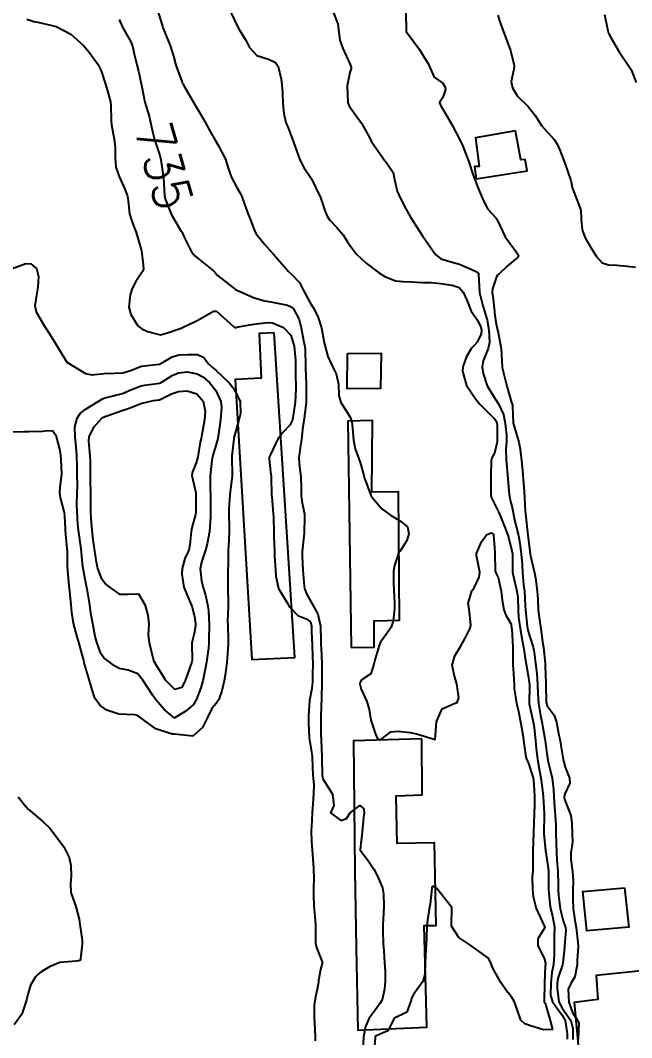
# Model space of a CAD drawing. Header units: metres. Extents: x 292545 to 299085, y 7450245 to 7463078.
# Drawn here: x 298583 to 298648.7, y 7450868.1 to 7450977.2 of the extents above; entities that cross this region are included whole.
import ezdxf
from ezdxf.enums import TextEntityAlignment as Align

# ---------------------------------------------------------------- set-up
doc = ezdxf.new("R2010")
doc.units = ezdxf.units.M
for name, color, linetype in [('Cotas', 45, 'Continuous'), ('Curvas de Nivel 1m', 11, 'Continuous'), ('Curvas de Nivel 5m', 15, 'Continuous'), ('Edificações', 30, 'Continuous')]:
    doc.layers.add(name, color=color, linetype=linetype)
doc.styles.add('Style-STANDARD', font='STANDARD.shx')

msp = doc.modelspace()

# ---------------------------------------------------------------- linework, layer by layer
at = {"layer": 'Curvas de Nivel 1m', "flags": 128}
for points, elevation in [([(298597.72, 7450978.45), (298598.3, 7450976.62), (298598.35, 7450976.44), (298598.47, 7450976.12), (298599.17, 7450974.43), (298599.48, 7450973.38), (298599.74, 7450972.43), (298600.4, 7450970.6), (298600.46, 7450970.47), (298600.49, 7450970.42), (298600.63, 7450970.18), (298601.65, 7450968.4), (298601.92, 7450967.95), (298602.36, 7450967.25), (298602.83, 7450966.39), (298603.42, 7450965.3), (298603.96, 7450964.37), (298604.32, 7450963.78), (298605.06, 7450962.36), (298605.39, 7450961.27), (298605.7, 7450960.36), (298606.27, 7450959.31), (298606.64, 7450958.71), (298606.8, 7450958.34), (298607.09, 7450957.5), (298607.54, 7450956.33), (298607.73, 7450955.83), (298608.22, 7450954.58), (298608.35, 7450954.32), (298609.26, 7450953.24), (298610.08, 7450952.3), (298610.18, 7450952.18), (298611.84, 7450950.28), (298612.16, 7450950), (298613.01, 7450949.12), (298613.45, 7450948.26), (298614.12, 7450947.01), (298614.58, 7450946.25), (298615, 7450945.35), (298615.37, 7450944.24), (298615.67, 7450942.63), (298615.75, 7450942.23), (298616.05, 7450941.17), (298616.47, 7450940.23), (298616.93, 7450939.33), (298617.2, 7450938.22), (298617.23, 7450936.99), (298617.45, 7450936.22), (298617.98, 7450935.41), (298618.45, 7450934.67), (298618.62, 7450934.2), (298618.71, 7450933.45), (298618.8, 7450932.2), (298619, 7450931.26), (298619.39, 7450930.19), (298619.53, 7450929.79), (298619.91, 7450928.41), (298619.95, 7450928.18), (298619.97, 7450928.11), (298620.71, 7450926.17), (298621.86, 7450924.84), (298622.77, 7450924.15), (298623.85, 7450923.49), (298624.59, 7450922.88), (298624.74, 7450922.13), (298624.53, 7450921.42), (298623.81, 7450920.29), (298623.73, 7450920.21), (298623.68, 7450920.14), (298623.2, 7450918.74), (298623.1, 7450918.15), (298623.1, 7450916.81), (298623.14, 7450916.15), (298623.2, 7450914.69), (298623.2, 7450914.15), (298623.07, 7450912.79), (298622.83, 7450912.15), (298622.38, 7450911.47), (298621.69, 7450910.54), (298621.6, 7450910.25), (298621.57, 7450910.16), (298621.12, 7450908.72), (298620.99, 7450908.17), (298620.68, 7450907.14), (298619.64, 7450906.45), (298619.51, 7450906.18), (298619.5, 7450906.05), (298619.63, 7450905.48), (298620.24, 7450904.17), (298620.47, 7450903.3), (298620.65, 7450902.17), (298621.21, 7450900.53), (298621.41, 7450900.16), (298621.56, 7450900.06), (298621.68, 7450900.04), (298621.85, 7450900.16), (298622.8, 7450900.92), (298623.58, 7450900.98), (298624.87, 7450900.82), (298625.57, 7450900.69), (298627.56, 7450900.09), (298627.72, 7450901.96), (298627.74, 7450902.09), (298628.31, 7450903.38), (298629.61, 7450903.96), (298629.95, 7450904.06), (298630.1, 7450904.54), (298629.88, 7450906.07), (298629.64, 7450906.86), (298629.41, 7450908.07), (298629.67, 7450909.05), (298630.29, 7450910.05), (298630.79, 7450910.96), (298631.32, 7450912.04), (298631.39, 7450912.37), (298631.23, 7450914.05), (298631.12, 7450914.66), (298631.51, 7450916.04), (298631.62, 7450916.18), (298631.76, 7450916.37), (298632.3, 7450917.51), (298632.37, 7450918.03), (298632.01, 7450919.83), (298632.01, 7450920.04), (298632.56, 7450921.29), (298633.09, 7450922.03), (298633.59, 7450922.25), (298633.82, 7450922.09), (298633.85, 7450922.02), (298633.97, 7450920.18), (298633.98, 7450920.02), (298634, 7450918.23), (298634.05, 7450918.02), (298634.33, 7450917.46), (298634.66, 7450916.01), (298634.77, 7450915.03), (298634.95, 7450914), (298635.16, 7450913.43), (298635.72, 7450912.45), (298635.78, 7450911.99), (298635.79, 7450911.91), (298635.91, 7450909.99), (298635.92, 7450909.75), (298635.92, 7450907.99), (298635.94, 7450907.71), (298636.04, 7450905.99), (298636.07, 7450905.54), (298636.31, 7450903.98), (298636.51, 7450903.07), (298636.75, 7450901.98), (298636.97, 7450900.58), (298637.05, 7450899.98), (298637.3, 7450898.22), (298637.38, 7450897.97), (298637.54, 7450897.6), (298638.08, 7450895.96), (298638.18, 7450895.29), (298638.22, 7450893.96), (298638.23, 7450893.21), (298638.21, 7450891.96), (298638.17, 7450891.25), (298638.14, 7450889.96), (298638.11, 7450889.28), (298638.04, 7450887.96), (298638.05, 7450887.33), (298638.04, 7450885.96), (298638, 7450885.35), (298638.03, 7450883.96), (298638.11, 7450883.22), (298638.4, 7450881.96), (298639.32, 7450880.01), (298639.33, 7450879.95), (298639.32, 7450879.83), (298638.58, 7450878.69), (298638.6, 7450877.96), (298639.29, 7450876.61), (298639.41, 7450876.07), (298639.4, 7450875.95), (298639.39, 7450875.84), (298639.31, 7450873.95), (298639.26, 7450871.98), (298639.27, 7450871.95), (298639.38, 7450871.8), (298639.92, 7450869.94), (298640.16, 7450868.98), (298639.2, 7450868.93), (298637.81, 7450869.36), (298637.21, 7450869.57), (298636.76, 7450869.98), (298636.36, 7450871.12), (298636.07, 7450871.99), (298635.74, 7450872.5), (298635.24, 7450873.1), (298634.62, 7450874.01), (298633.8, 7450875.49), (298633.57, 7450876.02), (298633.29, 7450876.63), (298631.3, 7450878.04), (298630.1, 7450878.84), (298629.32, 7450880.07), (298629.35, 7450882.07), (298627.74, 7450884.09), (298627.38, 7450884.36), (298627.23, 7450884.24), (298627.21, 7450884.09), (298627.03, 7450882.42), (298626.98, 7450882.09), (298626.74, 7450880.68), (298626.68, 7450880.1), (298626.64, 7450878.76), (298626.61, 7450878.1), (298626.52, 7450876.87), (298626.48, 7450876.1), (298626.46, 7450874.9), (298626.23, 7450874.11), (298625.24, 7450872.71), (298625.03, 7450872.33), (298624.98, 7450872.12), (298624.52, 7450870.83), (298623.21, 7450870.19), (298623.18, 7450870.17), (298623.17, 7450870.14), (298622.5, 7450868.84), (298621.18, 7450868.26), (298621.13, 7450868.21), (298621.12, 7450868.16), (298621.12, 7450868.1), (298621, 7450866.16)], 734), ([(298605.48, 7450978.36), (298606.47, 7450976.35), (298607.24, 7450975.11), (298607.64, 7450974.33), (298608.44, 7450973.45), (298609.68, 7450973.06), (298610.43, 7450972.72), (298610.7, 7450972.3), (298611.04, 7450970.92), (298611.12, 7450970.29), (298611.18, 7450969.5), (298611.22, 7450968.29), (298611.31, 7450967.23), (298611.55, 7450966.28), (298611.78, 7450965.72), (298612.33, 7450964.28), (298613.06, 7450962.27), (298613.47, 7450961.44), (298614.28, 7450960.25), (298615.27, 7450958.24), (298615.75, 7450956.73), (298615.96, 7450956.23), (298616.23, 7450955.83), (298617.03, 7450955.03), (298617.68, 7450954.21), (298618.2, 7450953.39), (298619.1, 7450952.19), (298620.17, 7450951.19), (298621.5, 7450950.17), (298622.16, 7450949.74), (298623.31, 7450949.3), (298624.15, 7450949.23), (298625.09, 7450949.18), (298626.15, 7450949.1), (298627.15, 7450949.1), (298628.15, 7450949.01), (298629.41, 7450948.81), (298630.14, 7450948.56), (298630.58, 7450948.06), (298630.96, 7450947.22), (298631.44, 7450946.05), (298632.1, 7450945.07), (298632.45, 7450944.39), (298632.53, 7450944.03), (298632.51, 7450943.61), (298632.07, 7450942.71), (298631.75, 7450942.36), (298631.48, 7450942.05), (298630.93, 7450941.17), (298630.53, 7450940.06), (298630.5, 7450939.59), (298630.94, 7450938.05), (298632, 7450936.47), (298632.4, 7450936.04), (298633.98, 7450934.46), (298634.15, 7450934.19), (298634.19, 7450934.02), (298634.21, 7450933.77), (298634.22, 7450932.02), (298633.93, 7450930.8), (298633.65, 7450930.29), (298633.57, 7450930.02), (298633.56, 7450928.37), (298633.56, 7450928.02), (298633.55, 7450926.35), (298633.63, 7450926.02), (298633.87, 7450925.52), (298634.37, 7450924.52), (298634.57, 7450924.01), (298635.09, 7450922.74), (298635.37, 7450922), (298635.47, 7450921.64), (298635.81, 7450920.33), (298635.87, 7450919.99), (298635.87, 7450919.92), (298635.88, 7450917.99), (298635.9, 7450917.87), (298636.35, 7450915.98), (298636.43, 7450915.3), (298636.48, 7450913.98), (298636.53, 7450913.17), (298636.69, 7450911.98), (298636.92, 7450910.75), (298637.06, 7450909.98), (298637.31, 7450908.33), (298637.37, 7450907.97), (298637.64, 7450906.45), (298637.71, 7450905.97), (298637.71, 7450905.89), (298637.66, 7450903.97), (298637.66, 7450903.92), (298638.09, 7450901.97), (298638.19, 7450901.36), (298638.35, 7450899.96), (298638.43, 7450899.08), (298638.55, 7450897.96), (298638.77, 7450896.71), (298638.92, 7450895.96), (298639.13, 7450894.32), (298639.16, 7450893.95), (298639.29, 7450892.14), (298639.29, 7450891.95), (298639.23, 7450890.17), (298639.24, 7450889.95), (298639.42, 7450888.13), (298639.44, 7450887.97), (298639.45, 7450887.95), (298639.72, 7450886.26), (298639.75, 7450885.94), (298639.75, 7450885.59), (298639.75, 7450883.94), (298639.88, 7450882.46), (298639.97, 7450881.94), (298640.17, 7450881.11), (298640.37, 7450879.93), (298640.36, 7450878.98), (298640.33, 7450877.93), (298640.36, 7450877), (298640.27, 7450875.94), (298640.11, 7450875.1), (298639.99, 7450873.94), (298639.97, 7450872.66), (298640.18, 7450871.94), (298641.21, 7450870.49), (298641.53, 7450869.93), (298641.76, 7450868.49), (298641.76, 7450867.92)], 733), ([(298616.58, 7450978.23), (298617.13, 7450976.87), (298617.21, 7450976.22), (298617.35, 7450975.11), (298617.65, 7450974.21), (298618.43, 7450972.51), (298618.54, 7450972.2), (298618.55, 7450972.07), (298618.42, 7450971.64), (298618.14, 7450970.2), (298618.21, 7450968.37), (298618.25, 7450968.2), (298618.29, 7450968.12), (298618.37, 7450967.99), (298619.68, 7450966.19), (298620.34, 7450964.99), (298620.79, 7450964.18), (298621.87, 7450962.6), (298622.17, 7450962.16), (298622.3, 7450962.01), (298623.05, 7450960.91), (298623.19, 7450960.15), (298623.49, 7450958.91), (298623.84, 7450958.14), (298623.98, 7450957.87), (298624.25, 7450957.34), (298624.91, 7450956.12), (298626.21, 7450954.11), (298627.59, 7450952.1), (298628.18, 7450951.66), (298629.41, 7450951.3), (298630.17, 7450951.09), (298631.89, 7450950.31), (298632.16, 7450950.18), (298632.23, 7450950.1), (298632.22, 7450950.04), (298632.21, 7450949.99), (298632.33, 7450948.04), (298632.7, 7450946.61), (298632.88, 7450946.03), (298633.15, 7450945.07), (298633.35, 7450944.02), (298633.4, 7450942.69), (298633.26, 7450942.02), (298632.73, 7450940.71), (298632.62, 7450940.03), (298632.72, 7450939.35), (298633.17, 7450938.03), (298634, 7450936.63), (298634.41, 7450936.01), (298634.92, 7450934.94), (298635.1, 7450934), (298635.24, 7450932.72), (298635.23, 7450932), (298635.16, 7450931.22), (298635.19, 7450930), (298635.26, 7450929.34), (298635.39, 7450928), (298635.52, 7450926.36), (298635.57, 7450925.99), (298635.63, 7450925.75), (298635.86, 7450924.83), (298636.03, 7450923.99), (298636.07, 7450923.76), (298636.51, 7450921.98), (298636.66, 7450921.13), (298636.81, 7450919.98), (298636.91, 7450918.86), (298636.95, 7450917.98), (298637.07, 7450916.67), (298637.16, 7450915.98), (298637.25, 7450914.46), (298637.28, 7450913.97), (298637.44, 7450912.25), (298637.49, 7450911.97), (298637.7, 7450911.2), (298638.09, 7450909.97), (298638.19, 7450909.45), (298638.38, 7450907.96), (298638.47, 7450907.15), (298638.56, 7450905.96), (298638.6, 7450904.99), (298638.66, 7450903.96), (298638.89, 7450902.67), (298639.04, 7450901.96), (298639.36, 7450900.16), (298639.39, 7450899.95), (298639.55, 7450898.57), (298639.63, 7450898.03), (298639.65, 7450897.95), (298639.68, 7450897.81), (298640.13, 7450895.94), (298640.29, 7450894.73), (298640.3, 7450893.94), (298640.37, 7450892.82), (298640.47, 7450891.94), (298640.51, 7450890.88), (298640.53, 7450889.93), (298640.55, 7450889.05), (298640.58, 7450887.93), (298640.64, 7450887.15), (298640.75, 7450885.93), (298640.77, 7450884.54), (298640.78, 7450883.93), (298640.81, 7450883.37), (298640.99, 7450881.93), (298641.33, 7450880.61), (298641.56, 7450879.92), (298641.59, 7450879.64), (298641.45, 7450877.92), (298641.44, 7450877.78), (298641.28, 7450876.07), (298641.25, 7450875.92), (298640.75, 7450874.44), (298640.67, 7450873.93), (298640.67, 7450873.35), (298640.86, 7450871.93), (298641.22, 7450871.27), (298642.14, 7450869.92), (298642.36, 7450869.07), (298642.35, 7450867.91)], 732), ([(298624.44, 7450978.08), (298624.45, 7450976.13), (298624.47, 7450976.04), (298625.89, 7450974.12), (298626.43, 7450973.22), (298626.84, 7450972.52), (298627.03, 7450972.1), (298627.47, 7450971.15), (298628.41, 7450970.48), (298628.64, 7450970.08), (298628.67, 7450969.81), (298628.39, 7450968.97), (298628.05, 7450968.41), (298628.17, 7450968.08), (298628.25, 7450967.96), (298628.37, 7450967.78), (298629.36, 7450966.07), (298630.33, 7450964.21), (298630.41, 7450964.06), (298630.46, 7450963.93), (298631.17, 7450962.05), (298631.6, 7450960.73), (298631.85, 7450960.04), (298632.27, 7450959.07), (298632.68, 7450958.03), (298633.21, 7450956.99), (298634.12, 7450956.01), (298634.17, 7450955.95), (298634.23, 7450955.82), (298635.08, 7450954), (298636.19, 7450952.51), (298636.56, 7450951.99), (298636.41, 7450951.76), (298636.18, 7450951.6), (298635.31, 7450950.86), (298634.41, 7450950.01), (298634.28, 7450949.89), (298634.16, 7450949.71), (298633.71, 7450948.44), (298633.7, 7450948.02), (298633.75, 7450947.64), (298633.93, 7450946.01), (298633.95, 7450945.85), (298634.1, 7450944.86), (298634.27, 7450944.01), (298634.33, 7450943.76), (298634.66, 7450942), (298634.73, 7450940.69), (298634.78, 7450940.01), (298635.02, 7450938.99), (298635.27, 7450938), (298635.76, 7450936.23), (298635.86, 7450935.99), (298635.89, 7450935.89), (298635.96, 7450933.99), (298635.97, 7450933.9), (298636.54, 7450931.98), (298636.68, 7450931.24), (298636.85, 7450929.98), (298636.95, 7450928.94), (298637.03, 7450927.98), (298637.13, 7450926.73), (298637.17, 7450925.98), (298637.23, 7450924.61), (298637.29, 7450923.98), (298637.49, 7450922.31), (298637.53, 7450921.97), (298637.77, 7450920), (298637.78, 7450919.97), (298637.8, 7450919.77), (298638.23, 7450917.97), (298638.33, 7450917.41), (298638.52, 7450915.96), (298638.58, 7450915.13), (298638.64, 7450913.96), (298638.77, 7450912.91), (298638.91, 7450911.96), (298639.1, 7450910.55), (298639.19, 7450909.95), (298639.37, 7450908.25), (298639.39, 7450907.95), (298639.45, 7450906.14), (298639.46, 7450905.95), (298639.5, 7450904.06), (298639.51, 7450903.95), (298639.61, 7450903.68), (298640.36, 7450902.7), (298640.61, 7450901.93), (298640.8, 7450900.71), (298640.99, 7450899.93), (298641.08, 7450899.45), (298641.32, 7450897.92), (298641.53, 7450897.13), (298641.99, 7450895.92), (298642.03, 7450895.39), (298641.5, 7450894.25), (298641.42, 7450893.92), (298641.42, 7450893.85), (298641.49, 7450893.57), (298642.14, 7450891.91), (298642.25, 7450891.12), (298642.29, 7450889.91), (298642.3, 7450889.05), (298642.14, 7450887.91), (298642.14, 7450887.19), (298642.32, 7450885.91), (298642.37, 7450884.93), (298642.35, 7450883.91), (298642.35, 7450882.92), (298642.4, 7450881.91), (298642.56, 7450880.68), (298642.71, 7450879.91), (298642.9, 7450878.31), (298642.91, 7450877.9), (298642.83, 7450876.37), (298642.81, 7450875.9), (298642.55, 7450874.62), (298642.12, 7450873.91), (298641.86, 7450873.3), (298641.91, 7450871.91), (298642.32, 7450870.8), (298642.9, 7450869.9), (298642.98, 7450869.68), (298642.94, 7450867.9)], 731), ([(298583.73, 7450977.36), (298584.48, 7450977.12), (298584.9, 7450977.03), (298586.47, 7450976.7), (298586.87, 7450976.58), (298588.46, 7450975.75), (298589.83, 7450974.55), (298590.44, 7450973.81), (298591.36, 7450972.53), (298591.72, 7450971.82), (298592.16, 7450970.51), (298592.39, 7450969.69), (298592.7, 7450968.51), (298592.76, 7450968.11), (298592.79, 7450966.51), (298592.83, 7450966.02), (298593.12, 7450964.5), (298593.23, 7450963.59), (298593.22, 7450962.5), (298593.29, 7450961.5), (298593.63, 7450960.5), (298594.27, 7450959.11), (298594.51, 7450958.49), (298594.57, 7450958.18), (298594.77, 7450956.48), (298595.01, 7450955.7), (298595.48, 7450954.48), (298596.01, 7450952.65), (298596.05, 7450952.47), (298596.17, 7450951.37), (298596.25, 7450950.55), (298596.24, 7450950.47), (298596.16, 7450950.29), (298595.42, 7450949.21), (298595.05, 7450948.48), (298594.82, 7450947.79), (298594.68, 7450946.48), (298594.9, 7450945.69), (298595.66, 7450944.47), (298596.09, 7450944.14), (298596.7, 7450943.84), (298598.08, 7450943.5), (298598.82, 7450943.7), (298600.09, 7450944.15), (298600.3, 7450944.21), (298600.74, 7450944.41), (298601.66, 7450944.84), (298602.1, 7450945.08), (298603.77, 7450946.04), (298604.11, 7450946.03), (298605.97, 7450944.35), (298606.09, 7450944.26), (298606.17, 7450944.27), (298606.42, 7450944.35), (298608.1, 7450944.64), (298609.58, 7450944.83), (298610.1, 7450944.77), (298611.29, 7450944.29), (298612.08, 7450943.47), (298612.44, 7450942.27), (298612.56, 7450940.78), (298612.57, 7450940.27), (298612.59, 7450938.83), (298612.61, 7450938.27), (298612.62, 7450937.67), (298612.55, 7450936.27), (298612.29, 7450934.59), (298612.21, 7450934.28), (298611.97, 7450933.82), (298611.23, 7450933.02), (298610.67, 7450932.29), (298610.43, 7450931.81), (298609.93, 7450930.72), (298609.79, 7450930.43), (298609.75, 7450930.3), (298609.75, 7450930.14), (298609.91, 7450928.81), (298609.96, 7450928.3), (298609.97, 7450928.23), (298610.01, 7450926.3), (298610.02, 7450926.15), (298610.18, 7450924.3), (298610.2, 7450923.95), (298610.25, 7450922.3), (298610.26, 7450921.87), (298610.31, 7450920.29), (298610.34, 7450919.75), (298610.44, 7450918.29), (298610.46, 7450917.6), (298610.75, 7450916.29), (298611.74, 7450914.63), (298611.87, 7450914.42), (298611.96, 7450914.28), (298612.84, 7450913.37), (298613.72, 7450913.03), (298614.17, 7450912.71), (298614.29, 7450912.25), (298614.31, 7450911.65), (298614.37, 7450910.25), (298614.42, 7450909), (298614.43, 7450908.25), (298614.42, 7450907.02), (298614.41, 7450906.25), (298614.34, 7450905.55), (298614.07, 7450904.25), (298613.97, 7450902.62), (298613.97, 7450902.25), (298613.96, 7450901.88), (298614.03, 7450900.25), (298614.26, 7450898.96), (298614.36, 7450898.25), (298614.4, 7450897.11), (298614.45, 7450896.25), (298614.53, 7450895.22), (298614.52, 7450894.24), (298614.43, 7450893.19), (298614.37, 7450892.25), (298614.32, 7450891.38), (298614.27, 7450890.25), (298614.31, 7450889.13), (298614.38, 7450888.25), (298614.44, 7450887.27), (298614.52, 7450886.24), (298614.55, 7450885.08), (298614.51, 7450884.24), (298614.5, 7450883.38), (298614.55, 7450882.24), (298614.61, 7450881.51), (298614.72, 7450880.24), (298614.71, 7450878.84), (298614.73, 7450878.24), (298614.83, 7450877.77), (298615.29, 7450876.57), (298615.43, 7450876.23), (298615.45, 7450876.06), (298615.27, 7450875.4), (298615.08, 7450874.41), (298615.06, 7450874.23), (298615.04, 7450874.02), (298614.68, 7450872.24), (298614.58, 7450871.59), (298614.58, 7450870.24), (298614.63, 7450869.66), (298614.68, 7450868.24), (298614.69, 7450867.75)], 736), ([(298645.76, 7450977.88), (298646.07, 7450976.28), (298646.19, 7450975.87), (298646.46, 7450975.34), (298647.33, 7450973.86), (298648.43, 7450972.22), (298648.58, 7450972), (298648.65, 7450971.85), (298649.14, 7450970.57)], 729), ([(298582.16, 7450950.63), (298583.63, 7450951.16), (298584.17, 7450951.12), (298584.76, 7450950.6), (298584.99, 7450949.77), (298584.9, 7450948.6), (298584.79, 7450947.95), (298584.58, 7450946.61), (298584.75, 7450945.96), (298585.52, 7450944.6), (298586.08, 7450943.7), (298586.52, 7450943.03), (298586.8, 7450942.58), (298588.04, 7450940.56), (298590.03, 7450939.36), (298590.71, 7450939.21), (298592.03, 7450939.34), (298593.14, 7450939.39), (298594.03, 7450939.41), (298594.85, 7450939.67), (298596.04, 7450940.13), (298597.95, 7450940.35), (298598.04, 7450940.36), (298598.09, 7450940.39), (298598.18, 7450940.44), (298599.34, 7450941.14), (298600.05, 7450941.35), (298601.07, 7450941.39), (298602.05, 7450941.37), (298602.73, 7450941.07), (298603.25, 7450940.38), (298603.65, 7450939.99), (298604.04, 7450939.69), (298605.47, 7450938.36), (298606.01, 7450937.68), (298606.64, 7450936.34), (298606.68, 7450935.04), (298606.51, 7450934.34), (298605.95, 7450932.46), (298605.94, 7450932.37), (298605.94, 7450932.35), (298605.75, 7450930.53), (298605.74, 7450930.35), (298605.78, 7450928.48), (298605.77, 7450928.35), (298605.55, 7450926.68), (298605.52, 7450926.35), (298605.43, 7450924.78), (298605.42, 7450924.35), (298605.46, 7450922.73), (298605.46, 7450922.35), (298605.37, 7450920.79), (298605.35, 7450920.35), (298605.35, 7450918.79), (298605.33, 7450918.35), (298605.3, 7450916.81), (298605.32, 7450916.35), (298605.34, 7450914.75), (298605.34, 7450914.35), (298605.29, 7450912.78), (298605.3, 7450912.35), (298605.35, 7450910.69), (298605.35, 7450910.35), (298605.24, 7450908.78), (298605.21, 7450908.35), (298605.03, 7450906.98), (298604.93, 7450906.36), (298604.68, 7450905.3), (298604.33, 7450904.36), (298604.05, 7450903.93), (298603.6, 7450903.4), (298603.09, 7450902.38), (298602.6, 7450901.36), (298601.56, 7450900.43), (298601.54, 7450900.43), (298599.57, 7450900.64), (298599.32, 7450900.67), (298597.57, 7450901.23), (298595.85, 7450902.47), (298595.59, 7450902.67), (298595.33, 7450902.74), (298593.6, 7450902.81), (298592.32, 7450903.23), (298591.61, 7450903.73), (298591.04, 7450904.53), (298590.76, 7450905.4), (298590.44, 7450906.53), (298589.9, 7450908.3), (298589.84, 7450908.54), (298589.67, 7450909.2), (298589.31, 7450910.54), (298589.15, 7450911.09), (298588.76, 7450912.55), (298588.58, 7450913.7), (298588.49, 7450914.55), (298588.34, 7450915.97), (298588.29, 7450916.55), (298588.12, 7450918.22), (298588.1, 7450918.56), (298588.1, 7450920.26), (298588.08, 7450920.56), (298587.88, 7450922.51), (298587.88, 7450922.56), (298587.84, 7450923.48), (298587.77, 7450924.48), (298587.76, 7450924.56), (298587.36, 7450926.06), (298587.28, 7450926.57), (298587.32, 7450927.13), (298587.5, 7450928.57), (298587.42, 7450930.07), (298587.37, 7450930.57), (298587.28, 7450931.23), (298586.93, 7450932.58), (298586.53, 7450933.15), (298585.96, 7450933.21), (298585.42, 7450933.14), (298583.96, 7450933.08), (298583.5, 7450933.08), (298581.96, 7450933.07)], 737), ([(298582.79, 7450893.92), (298583.48, 7450893.07), (298583.87, 7450892.61), (298585.46, 7450891.28), (298586.2, 7450890.58), (298587.43, 7450888.95), (298587.69, 7450888.57), (298588.29, 7450887.43), (298588.47, 7450886.55), (298588.49, 7450885.45), (298588.42, 7450884.55), (298588.47, 7450883.66), (298588.85, 7450882.55), (298588.98, 7450882.17), (298589.34, 7450880.8), (298589.38, 7450880.54), (298589.39, 7450880.48), (298589.67, 7450878.54), (298589.68, 7450878.16), (298589.5, 7450876.54), (298589.44, 7450876.38), (298589.28, 7450876.32), (298589.04, 7450876.31), (298587.28, 7450876.16), (298586.15, 7450875.7), (298585.27, 7450875.14), (298584.95, 7450874.91), (298584.65, 7450874.6), (298584.14, 7450873.71), (298583.82, 7450872.6), (298583.71, 7450872.12), (298583.21, 7450870.61), (298582.36, 7450869.46)], 737)]:
    msp.add_lwpolyline(points, dxfattribs=dict(at, elevation=elevation))
for points, elevation in [([(298602.03, 7450939.31), (298602.63, 7450939), (298603.34, 7450938.38), (298604.01, 7450937.51), (298604.55, 7450936.36), (298604.62, 7450935.73), (298604.52, 7450934.36), (298604.46, 7450933.87), (298604.23, 7450932.37), (298604.18, 7450932.13), (298603.94, 7450931.36), (298603.71, 7450930.59), (298603.65, 7450930.37), (298603.59, 7450930.05), (298603.42, 7450928.38), (298603.41, 7450926.85), (298603.45, 7450926.38), (298603.46, 7450925.97), (298603.46, 7450924.38), (298603.45, 7450923.97), (298603.33, 7450922.38), (298603.11, 7450921.09), (298602.93, 7450920.38), (298602.5, 7450919.1), (298602.36, 7450918.39), (298602.47, 7450917.09), (298602.65, 7450916.39), (298602.93, 7450915.56), (298603.16, 7450914.38), (298603.22, 7450913.87), (298603.31, 7450912.38), (298603.29, 7450910.78), (298603.26, 7450910.38), (298603.23, 7450909.92), (298603.04, 7450908.38), (298602.89, 7450907.61), (298602.62, 7450906.39), (298602.41, 7450905.61), (298601.94, 7450904.4), (298601.61, 7450903.85), (298600.85, 7450903.16), (298599.64, 7450902.42), (298599.61, 7450902.4), (298599.59, 7450902.4), (298599.56, 7450902.42), (298598.48, 7450903.31), (298597.61, 7450904.3), (298597.5, 7450904.45), (298597.26, 7450904.81), (298596.2, 7450906.46), (298595.65, 7450907.14), (298594.61, 7450907.53), (298593.65, 7450907.69), (298593.14, 7450907.98), (298592.44, 7450908.51), (298591.99, 7450908.84), (298591.67, 7450909.31), (298591.24, 7450910.52), (298591.08, 7450911.13), (298590.81, 7450912.53), (298590.61, 7450913.64), (298590.49, 7450914.53), (298590.25, 7450916.04), (298590.15, 7450916.54), (298589.78, 7450918.44), (298589.77, 7450918.54), (298589.76, 7450918.56), (298589.58, 7450920.54), (298589.54, 7450920.8), (298589.28, 7450922.55), (298589.22, 7450923.17), (298589.13, 7450924.55), (298589.1, 7450925.31), (298589.13, 7450926.55), (298589.16, 7450927.27), (298589.15, 7450928.55), (298589.13, 7450929.33), (298589.1, 7450930.55), (298589.03, 7450931.45), (298588.91, 7450932.55), (298588.89, 7450933.62), (298589.12, 7450934.55), (298589.45, 7450935.07), (298589.98, 7450935.48), (298591.67, 7450936.51), (298591.87, 7450936.64), (298592, 7450936.69), (298593.44, 7450937.06), (298594, 7450937.22), (298594.89, 7450937.6), (298596.02, 7450938.03), (298596.37, 7450938.11), (298598.02, 7450938.31), (298598.11, 7450938.35), (298598.26, 7450938.44), (298599.33, 7450939.12), (298600.03, 7450939.43), (298600.93, 7450939.51)], 738), ([(298600.93, 7450937.49), (298602, 7450937.17), (298602.66, 7450936.39), (298602.88, 7450935.29), (298602.81, 7450934.39), (298602.56, 7450933), (298602.44, 7450932.39), (298602.36, 7450931.98), (298602.08, 7450930.4), (298601.92, 7450929.77), (298601.51, 7450928.81), (298601.46, 7450928.4), (298601.87, 7450926.54), (298601.89, 7450926.4), (298601.88, 7450924.43), (298601.88, 7450924.4), (298601.85, 7450924.23), (298601.45, 7450922.8), (298601.36, 7450922.4), (298601.25, 7450920.97), (298601.11, 7450920.41), (298600.7, 7450919.51), (298600.41, 7450918.41), (298600.38, 7450917.81), (298600.6, 7450916.41), (298601.2, 7450914.95), (298601.44, 7450914.4), (298601.72, 7450913.26), (298601.84, 7450912.52), (298601.84, 7450912.4), (298601.84, 7450912.27), (298601.7, 7450911.47), (298601.48, 7450910.61), (298601.46, 7450910.4), (298601.49, 7450908.57), (298601.45, 7450908.4), (298600.97, 7450907.09), (298600.75, 7450906.41), (298600.37, 7450905.67), (298599.63, 7450905.45), (298598.62, 7450906.44), (298598.27, 7450907.06), (298597.66, 7450908.02), (298597.42, 7450908.45), (298597.3, 7450908.82), (298596.89, 7450910.46), (298596.8, 7450911.35), (298596.86, 7450912.46), (298596.77, 7450913.41), (298596.49, 7450914.46), (298595.75, 7450915.66), (298594.6, 7450915.63), (298593.75, 7450915.65), (298592.53, 7450916.51), (298592.1, 7450916.85), (298591.77, 7450917.27), (298591.31, 7450918.52), (298591.2, 7450919.12), (298591, 7450920.53), (298590.86, 7450921.49), (298590.75, 7450922.53), (298590.64, 7450923.74), (298590.6, 7450924.53), (298590.6, 7450925.8), (298590.59, 7450926.53), (298590.56, 7450927.86), (298590.57, 7450928.53), (298590.58, 7450929.87), (298590.54, 7450930.53), (298590.4, 7450932.08), (298590.43, 7450932.54), (298590.91, 7450933.58), (298591.75, 7450934.52), (298591.97, 7450934.67), (298592.24, 7450934.78), (298593.98, 7450935.37), (298594.81, 7450935.66), (298595.99, 7450936.12), (298597.32, 7450936.45), (298597.92, 7450936.52), (298597.99, 7450936.54), (298599.27, 7450937.17), (298600.01, 7450937.43)], 739)]:
    msp.add_lwpolyline(points, close=True, dxfattribs=dict(at, elevation=elevation))
at = {"layer": 'Curvas de Nivel 5m', "flags": 128}
for points, elevation in [([(298593.65, 7450977.33), (298594.01, 7450976.49), (298594.46, 7450975.68), (298594.9, 7450974.93), (298595.07, 7450974.48), (298595.27, 7450973.65), (298595.56, 7450972.47), (298595.73, 7450971.79), (298596.02, 7450970.47), (298596.38, 7450968.65), (298596.42, 7450968.47), (298596.86, 7450966.97), (298596.98, 7450966.46), (298597.21, 7450965.33), (298597.45, 7450964.45), (298598, 7450962.75), (298598.09, 7450962.44), (298598.13, 7450962.27), (298598.29, 7450961.07), (298598.38, 7450960.44), (298598.39, 7450960.33), (298598.53, 7450958.44), (298598.6, 7450958.1), (298599.24, 7450956.43), (298600.22, 7450954.73), (298600.36, 7450954.56), (298600.46, 7450954.42), (298600.63, 7450953.99), (298601.41, 7450952.4), (298601.77, 7450951.98), (298602.18, 7450951.65), (298603.78, 7450950.37), (298603.96, 7450950.17), (298604.16, 7450949.89), (298606.14, 7450948.35), (298608.13, 7450947.48), (298609.27, 7450947.16), (298610.12, 7450946.99), (298611.72, 7450946.68), (298612.12, 7450946.51), (298612.35, 7450946.28), (298612.97, 7450945.13), (298613.2, 7450944.26), (298613.44, 7450942.89), (298613.57, 7450942.26), (298613.61, 7450941.81), (298613.64, 7450940.26), (298613.65, 7450939.87), (298613.73, 7450938.25), (298613.74, 7450936.51), (298613.72, 7450936.25), (298613.7, 7450935.96), (298613.47, 7450934.26), (298613.36, 7450933.66), (298613.22, 7450932.26), (298613.08, 7450931.41), (298612.92, 7450930.26), (298613, 7450929.35), (298613.15, 7450928.26), (298613.18, 7450926.96), (298613.19, 7450926.26), (298613.27, 7450925.66), (298613.53, 7450924.25), (298613.55, 7450923.96), (298613.51, 7450922.25), (298613.48, 7450921.91), (298613.31, 7450920.26), (298613.29, 7450919.75), (298613.35, 7450918.26), (298613.49, 7450916.52), (298613.54, 7450916.25), (298613.6, 7450916.1), (298613.75, 7450915.7), (298614.57, 7450914.24), (298614.99, 7450913.51), (298615.25, 7450912.24), (298615.29, 7450910.64), (298615.3, 7450910.24), (298615.32, 7450909.87), (298615.4, 7450908.23), (298615.41, 7450907.98), (298615.41, 7450906.23), (298615.38, 7450904.47), (298615.36, 7450904.23), (298615.33, 7450903.96), (298615.31, 7450902.23), (298615.31, 7450900.49), (298615.33, 7450900.23), (298615.35, 7450900.02), (298615.41, 7450898.23), (298615.41, 7450898.1), (298615.45, 7450896.23), (298615.52, 7450895.85), (298616.56, 7450894.22), (298616.7, 7450893), (298616.33, 7450892.22), (298617.46, 7450891.38), (298618.07, 7450891.6), (298618.44, 7450892.2), (298619.48, 7450893.01), (298619.92, 7450892.63), (298619.94, 7450892.18), (298619.89, 7450891.76), (298619.73, 7450890.19), (298619.51, 7450888.27), (298619.53, 7450888.19), (298620.36, 7450887.12), (298620.99, 7450886.17), (298621.39, 7450885.41), (298621.92, 7450884.15), (298622.04, 7450883.48), (298622.05, 7450882.15), (298622.03, 7450881.47), (298621.96, 7450880.15), (298621.95, 7450879.52), (298622, 7450878.15), (298622.05, 7450877.4), (298622.12, 7450876.15), (298622.19, 7450875.23), (298622.21, 7450874.15), (298622.12, 7450873.28), (298621.87, 7450872.15), (298621.64, 7450871.75), (298621.22, 7450871.2), (298620.5, 7450870.17), (298620.08, 7450869.29), (298619.89, 7450868.18), (298619.81, 7450866.82)], 735), ([(298634.29, 7450977.81), (298634.48, 7450977.18), (298634.91, 7450976.01), (298635.19, 7450975.27), (298635.67, 7450974), (298636.04, 7450972.38), (298636.01, 7450971.99), (298635.73, 7450970.68), (298635.89, 7450970), (298636.39, 7450969.15), (298637.54, 7450967.98), (298638.36, 7450967.01), (298638.73, 7450966.34), (298638.99, 7450965.96), (298640.33, 7450964.46), (298640.66, 7450963.94), (298640.94, 7450963.31), (298641.5, 7450961.93), (298642.14, 7450960.07), (298642.17, 7450959.92), (298642.27, 7450959.31), (298642.83, 7450957.91), (298643.22, 7450956.88), (298643.26, 7450955.91), (298643.36, 7450954.77), (298643.67, 7450953.91), (298644.2, 7450952.97), (298644.9, 7450951.89), (298645.51, 7450951.21), (298646.17, 7450951.02), (298647.07, 7450950.96), (298648.17, 7450950.86), (298649.09, 7450950.75)], 730)]:
    msp.add_lwpolyline(points, dxfattribs=dict(at, elevation=elevation))
at = {"layer": 'Edificações'}
for points in [[(298636.2, 7450965.37), (298631.91, 7450964.63), (298632.28, 7450961.57), (298631.8, 7450961.55), (298631.98, 7450960.22), (298637.45, 7450961.08), (298637.25, 7450962.32), (298636.78, 7450962.26)], [(298610.29, 7450943.7), (298608.67, 7450943.65), (298608.89, 7450938.83), (298606.09, 7450938.71), (298607.9, 7450908.67), (298612.5, 7450908.89)], [(298618.17, 7450941.49), (298621.76, 7450941.52), (298621.7, 7450937.73), (298618.11, 7450937.71)], [(298618.56, 7450909.94), (298621.04, 7450910), (298621.01, 7450912.83), (298623.74, 7450912.89), (298623.62, 7450926.67), (298620.76, 7450926.61), (298620.85, 7450934.31), (298618.2, 7450934.24)], [(298626.14, 7450900.16), (298618.8, 7450899.95), (298618.94, 7450885.94), (298619.08, 7450877.76), (298619.28, 7450868.91), (298626.67, 7450869.21), (298626.4, 7450880.12), (298627.69, 7450880.14), (298627.51, 7450889.01), (298623.48, 7450888.92), (298623.39, 7450894.03), (298626.18, 7450894.15)], [(298657.97, 7450848.66), (298657.36, 7450857.72), (298656.78, 7450857.69), (298654.9, 7450875.79), (298644.86, 7450874.76), (298645.03, 7450872.19), (298642.48, 7450871.86), (298643.88, 7450857.02), (298647.3, 7450857.22), (298647.47, 7450851.61), (298648.99, 7450851.83), (298649.24, 7450847.87)]]:
    msp.add_lwpolyline(points, close=True, dxfattribs=at)
msp.add_lwpolyline([(298647.91, 7450884.15), (298648.35, 7450879.95), (298643.87, 7450879.54), (298643.43, 7450883.76), (298647.91, 7450884.15)], dxfattribs=at)

# ---------------------------------------------------------------- texts
at = {"layer": 'Cotas', "style": 'Style-STANDARD'}
msp.add_text('735', height=4, rotation=285.9812, dxfattribs=at).set_placement((298598.44, 7450961.63, 735), align=Align.MIDDLE_CENTER)

doc.saveas('drawing.dxf')
